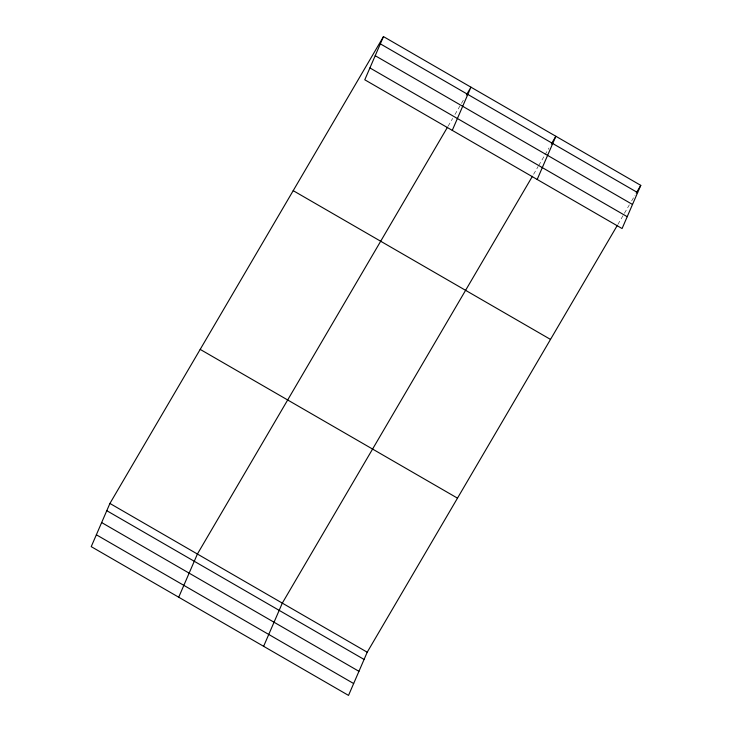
<?xml version="1.0" encoding="UTF-8"?>
<svg xmlns="http://www.w3.org/2000/svg" width="732" height="732" viewBox="0 0 732 732"><rect width="100%" height="100%" fill="white"/><g stroke="black" fill="none" stroke-linecap="round" stroke-linejoin="round"><path stroke-width="0.55" stroke-dasharray="3.66 2.75" d="M448.103 126.179L452.669 118.383M454.956 114.485L464.674 97.905M533.582 174.298L538.148 166.493M538.725 165.524L544.434 155.77M545.011 154.8L549.009 147.974M617.918 224.367L629.346 204.859M631.634 200.961L635.056 195.115"/><path stroke-width="1.1" d="M383.477 36.6L364.783 79.788L622.081 228.549L640.774 185.361L383.477 36.6L109.919 503.451L91.226 546.639L348.524 695.4L367.217 652.212L617.351 225.337M178.709 597.221L197.402 554.033L447.527 127.158M452.266 130.369L470.96 87.181L466.385 94.977M263.621 646.31L282.305 603.122L532.438 176.247M537.178 179.459L555.863 136.271L551.297 144.067M636.199 193.166L640.774 185.361M380.338 43.847L637.636 192.608M375.205 55.705L632.503 204.466M369.916 67.93L627.214 216.69M293.203 190.659L550.501 339.419M200.193 349.393L457.491 498.153M109.919 503.451L367.217 652.212M106.781 510.689L364.079 659.45M101.647 522.557L358.945 671.317M96.359 534.781L353.657 683.542"/></g></svg>
